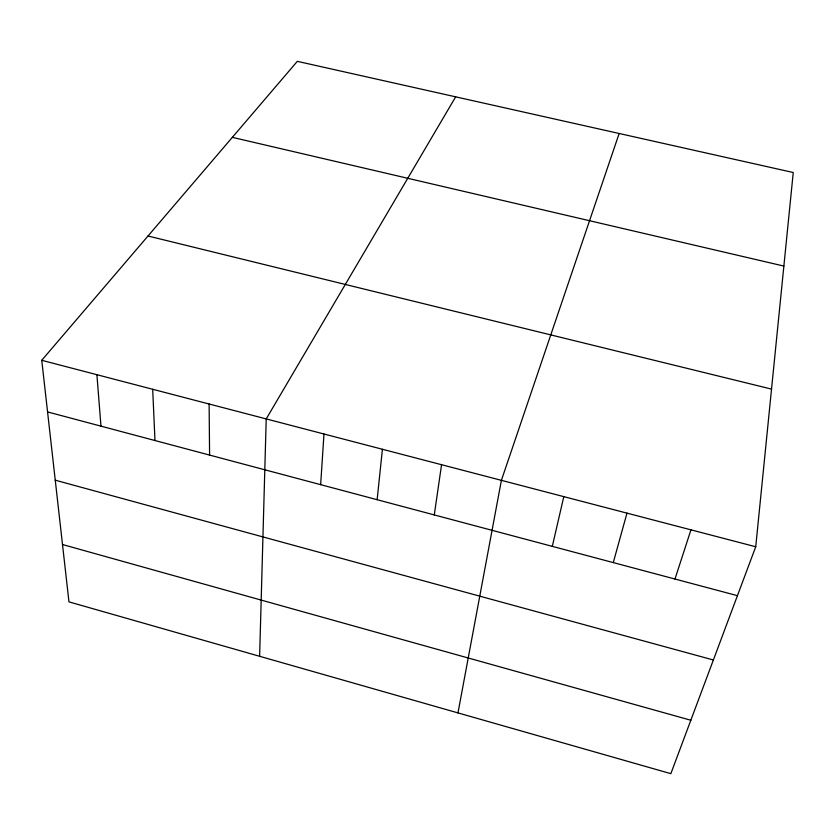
<?xml version="1.0" encoding="UTF-8"?>
<svg xmlns="http://www.w3.org/2000/svg" width="835" height="835" viewBox="0 0 835 835"><rect width="100%" height="100%" fill="white"/><g stroke="black" fill="none" stroke-linecap="round" stroke-linejoin="round"><path stroke-width="1.25" d="M259.622 656.289L266.219 418.919L455.659 96.839M320.65 484.655L323.98 434.012M755.727 546.758L793.25 172.521L297.323 61.341L41.75 360.302L68.961 601.868L670.849 773.659L755.727 546.758L41.75 360.302M377.138 499.706L382.42 449.272M434.273 514.924L441.558 464.709M457.966 712.902L501.397 480.334L619.153 133.496M552.3 546.361L563.802 496.637M613.276 562.592L626.981 513.139M674.972 579.031L690.952 529.839M232.349 137.347L783.867 266.073M148.014 236.002L771.53 389.1M47.564 411.926L737.43 595.668M55.246 480.177L713.372 659.984M62.5 544.524L690.827 720.24M96.902 374.706L100.972 426.142M152.69 389.277L154.976 440.536M209.126 404.015L209.585 455.075"/></g></svg>
